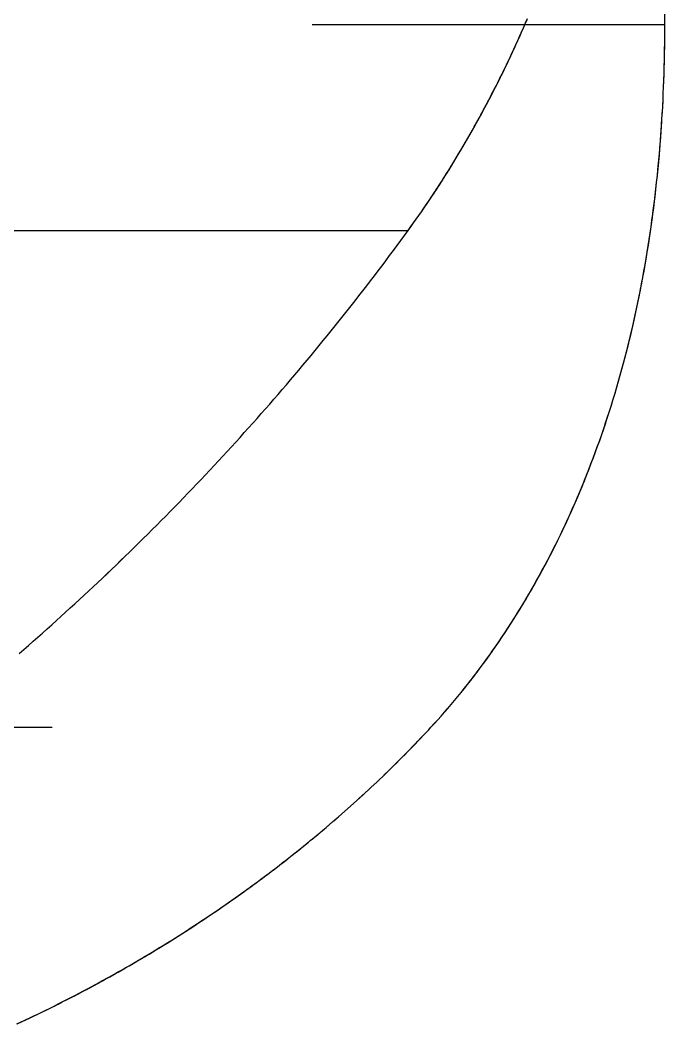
# Model space of a CAD drawing. Extents: x -11 to 23.5, y -3.8 to 3.8.
# Drawn here: x 13.344 to 13.801, y -3.392 to -2.68 of the extents above; entities that cross this region are included whole.
import ezdxf

# ---------------------------------------------------------------- set-up
doc = ezdxf.new("R2010")
doc.units = 0
doc.linetypes.add('PHL_CENTER', pattern=[0.75, 0.4, -0.35])
doc.linetypes.add('PHL_THICK', pattern=[0])
doc.layers.add('PROJECTION', color=7, linetype='CONTINUOUS')

msp = doc.modelspace()

# ---------------------------------------------------------------- linework, layer by layer
at = {"layer": 'PROJECTION', "color": 7, "linetype": 'PHL_THICK'}
for p, q in [((13.801, -2.682202), (13.801, 2.85)), ((13.702036, -2.683026), (13.703327, -2.680029)), ((13.699417, -2.689011), (13.700733, -2.68602)), ((13.700733, -2.68602), (13.702036, -2.683026)), ((13.800935, -2.692388), (13.800969, -2.687993)), ((13.800963, -2.689715), (13.800989, -2.685019)), ((13.800969, -2.687993), (13.800988, -2.683608)), ((13.800997, -2.683608), (13.800998, -2.683139)), ((13.800998, -2.683139), (13.800999, -2.68267)), ((13.800999, -2.68267), (13.801, -2.682202)), ((13.695396, -2.69796), (13.69675, -2.694981)), ((13.69675, -2.694981), (13.69809, -2.691998)), ((13.69809, -2.691998), (13.699417, -2.689011)), ((13.800858, -2.699141), (13.80092, -2.694423)), ((13.800885, -2.696791), (13.800935, -2.692388)), ((13.80092, -2.694423), (13.800963, -2.689715)), ((13.692654, -2.703908), (13.694031, -2.700936)), ((13.694031, -2.700936), (13.695396, -2.69796)), ((13.800735, -2.705624), (13.800818, -2.701204)), ((13.800778, -2.70387), (13.800858, -2.699141)), ((13.800818, -2.701204), (13.800885, -2.696791)), ((13.688445, -2.712796), (13.689859, -2.70984)), ((13.689859, -2.70984), (13.691262, -2.706876)), ((13.691262, -2.706876), (13.692654, -2.703908)), ((13.800519, -2.71449), (13.800635, -2.710053)), ((13.800558, -2.713358), (13.800678, -2.708609)), ((13.800635, -2.710053), (13.800735, -2.705624)), ((13.800678, -2.708609), (13.800778, -2.70387)), ((13.685584, -2.718684), (13.68702, -2.715744)), ((13.68702, -2.715744), (13.688445, -2.712796)), ((13.800385, -2.718934), (13.800519, -2.71449)), ((13.800419, -2.718117), (13.800558, -2.713358)), ((13.68268, -2.72454), (13.684137, -2.721616)), ((13.684137, -2.721616), (13.685584, -2.718684)), ((13.800062, -2.727844), (13.800232, -2.723385)), ((13.800078, -2.727662), (13.800259, -2.722885)), ((13.800232, -2.723385), (13.800385, -2.718934)), ((13.800259, -2.722885), (13.800419, -2.718117)), ((13.678242, -2.733261), (13.679732, -2.730362)), ((13.679732, -2.730362), (13.681211, -2.727455)), ((13.681211, -2.727455), (13.68268, -2.72454)), ((13.799873, -2.732309), (13.800062, -2.727844)), ((13.799876, -2.732447), (13.800078, -2.727662)), ((13.675228, -2.739034), (13.676741, -2.736152)), ((13.676741, -2.736152), (13.678242, -2.733261)), ((13.799407, -2.742042), (13.799653, -2.737241)), ((13.79944, -2.741259), (13.799666, -2.736781)), ((13.799653, -2.737241), (13.799876, -2.732447)), ((13.799666, -2.736781), (13.799873, -2.732309)), ((13.670628, -2.747632), (13.672172, -2.744774)), ((13.672172, -2.744774), (13.673706, -2.741909)), ((13.673706, -2.741909), (13.675228, -2.739034)), ((13.798931, -2.750234), (13.799195, -2.745744)), ((13.79914, -2.746852), (13.799407, -2.742042)), ((13.799195, -2.745744), (13.79944, -2.741259)), ((13.667505, -2.753321), (13.669071, -2.750481)), ((13.669071, -2.750481), (13.670628, -2.747632)), ((13.798536, -2.756492), (13.798849, -2.751668)), ((13.798647, -2.754729), (13.798931, -2.750234)), ((13.798849, -2.751668), (13.79914, -2.746852)), ((13.66274, -2.761793), (13.664339, -2.758978)), ((13.664339, -2.758978), (13.665927, -2.756154)), ((13.665927, -2.756154), (13.667505, -2.753321)), ((13.798018, -2.763736), (13.798343, -2.75923)), ((13.798199, -2.761322), (13.798536, -2.756492)), ((13.798343, -2.75923), (13.798647, -2.754729)), ((13.659508, -2.767399), (13.661129, -2.764601)), ((13.661129, -2.764601), (13.66274, -2.761793)), ((13.797456, -2.770985), (13.797839, -2.766154)), ((13.797672, -2.768246), (13.798018, -2.763736)), ((13.797839, -2.766154), (13.798199, -2.761322)), ((13.654577, -2.775745), (13.656232, -2.772971)), ((13.656232, -2.772971), (13.657875, -2.77019)), ((13.657875, -2.77019), (13.659508, -2.767399)), ((13.796919, -2.777281), (13.797306, -2.772761)), ((13.797049, -2.775815), (13.797456, -2.770985)), ((13.797306, -2.772761), (13.797672, -2.768246)), ((13.649548, -2.784014), (13.651236, -2.781266)), ((13.651236, -2.781266), (13.652912, -2.77851)), ((13.652912, -2.77851), (13.654577, -2.775745)), ((13.79651, -2.781804), (13.796919, -2.777281)), ((13.646139, -2.789484), (13.647849, -2.786753)), ((13.647849, -2.786753), (13.649548, -2.784014)), ((13.795627, -2.790861), (13.79608, -2.786331)), ((13.79608, -2.786331), (13.79651, -2.781804)), ((13.640944, -2.797625), (13.642687, -2.79492)), ((13.642687, -2.79492), (13.644419, -2.792207)), ((13.644419, -2.792207), (13.646139, -2.789484)), ((13.794655, -2.799927), (13.795152, -2.795395)), ((13.795152, -2.795395), (13.795627, -2.790861)), ((13.637425, -2.80301), (13.63919, -2.800322)), ((13.63919, -2.800322), (13.640944, -2.797625)), ((13.794136, -2.804455), (13.794655, -2.799927)), ((13.632063, -2.811022), (13.633862, -2.80836)), ((13.633862, -2.80836), (13.635649, -2.805689)), ((13.635649, -2.805689), (13.637425, -2.80301)), ((13.793033, -2.813497), (13.793595, -2.808979)), ((13.793595, -2.808979), (13.794136, -2.804455)), ((13.6266, -2.818956), (13.628432, -2.81632)), ((13.628432, -2.81632), (13.630254, -2.813675)), ((13.630254, -2.813675), (13.632063, -2.811022)), ((13.792447, -2.818011), (13.793033, -2.813497)), ((13.622903, -2.824202), (13.624758, -2.821583)), ((13.624758, -2.821583), (13.6266, -2.818956)), ((13.79121, -2.827023), (13.791841, -2.82252)), ((13.791841, -2.82252), (13.792447, -2.818011)), ((0.982837, -2.829413), (13.619163, -2.829413)), ((13.616549, -2.833005), (13.619163, -2.829413)), ((13.619161, -2.829413), (13.621037, -2.826812)), ((13.621037, -2.826812), (13.622903, -2.824202)), ((13.790559, -2.831521), (13.79121, -2.827023)), ((13.611285, -2.840184), (13.613923, -2.836596)), ((13.613923, -2.836596), (13.616549, -2.833005)), ((13.789186, -2.840499), (13.789884, -2.836013)), ((13.789884, -2.836013), (13.790559, -2.831521)), ((13.605971, -2.847349), (13.608634, -2.843768)), ((13.608634, -2.843768), (13.611285, -2.840184)), ((13.787723, -2.849452), (13.788466, -2.844978)), ((13.788466, -2.844978), (13.789186, -2.840499)), ((13.600609, -2.854501), (13.603296, -2.850927)), ((13.603296, -2.850927), (13.605971, -2.847349)), ((13.786936, -2.854046), (13.787666, -2.849793)), ((13.786957, -2.853918), (13.787723, -2.849452)), ((13.5952, -2.861638), (13.59791, -2.858072)), ((13.59791, -2.858072), (13.600609, -2.854501)), ((13.785355, -2.862831), (13.786167, -2.858378)), ((13.785411, -2.862538), (13.786184, -2.858294)), ((13.786167, -2.858378), (13.786957, -2.853918)), ((13.786184, -2.858294), (13.786936, -2.854046)), ((13.589743, -2.868759), (13.592477, -2.865201)), ((13.592477, -2.865201), (13.5952, -2.861638)), ((13.784518, -2.867276), (13.785355, -2.862831)), ((13.784616, -2.866776), (13.785411, -2.862538)), ((13.584241, -2.875861), (13.586997, -2.872312)), ((13.586997, -2.872312), (13.589743, -2.868759)), ((13.782776, -2.876144), (13.783659, -2.871714)), ((13.782961, -2.875235), (13.783798, -2.87101)), ((13.783659, -2.871714), (13.784518, -2.867276)), ((13.783798, -2.87101), (13.784616, -2.866776)), ((13.578694, -2.882945), (13.581473, -2.879406)), ((13.581473, -2.879406), (13.584241, -2.875861)), ((13.780939, -2.88498), (13.78187, -2.880566)), ((13.78187, -2.880566), (13.782776, -2.876144)), ((13.573104, -2.890009), (13.575905, -2.88648)), ((13.575905, -2.88648), (13.578694, -2.882945)), ((13.779984, -2.889386), (13.780939, -2.88498)), ((13.567472, -2.897051), (13.570293, -2.893533)), ((13.570293, -2.893533), (13.573104, -2.890009)), ((13.778004, -2.898171), (13.779006, -2.893783)), ((13.779006, -2.893783), (13.779984, -2.889386)), ((13.561798, -2.904071), (13.56464, -2.900564)), ((13.56464, -2.900564), (13.567472, -2.897051)), ((13.776978, -2.902549), (13.778004, -2.898171)), ((13.556085, -2.911067), (13.558947, -2.907572)), ((13.558947, -2.907572), (13.561798, -2.904071)), ((13.774855, -2.911264), (13.775928, -2.906913)), ((13.775928, -2.906913), (13.776978, -2.902549)), ((13.550332, -2.918037), (13.553213, -2.914555)), ((13.553213, -2.914555), (13.556085, -2.911067)), ((13.772639, -2.919924), (13.773759, -2.915601)), ((13.773759, -2.915601), (13.774855, -2.911264)), ((13.54454, -2.924981), (13.547441, -2.921512)), ((13.547441, -2.921512), (13.550332, -2.918037)), ((13.771498, -2.924233), (13.772639, -2.919924)), ((13.538713, -2.931897), (13.541631, -2.928442)), ((13.541631, -2.928442), (13.54454, -2.924981)), ((13.769143, -2.932808), (13.770331, -2.928528)), ((13.770331, -2.928528), (13.771498, -2.924233)), ((13.532848, -2.938785), (13.535785, -2.935344)), ((13.535785, -2.935344), (13.538713, -2.931897)), ((13.766696, -2.941324), (13.767931, -2.937074)), ((13.767931, -2.937074), (13.769143, -2.932808)), ((13.526948, -2.945643), (13.529902, -2.942217)), ((13.529902, -2.942217), (13.532848, -2.938785)), ((13.765439, -2.945558), (13.766696, -2.941324)), ((13.521012, -2.952472), (13.523985, -2.949061)), ((13.523985, -2.949061), (13.526948, -2.945643)), ((13.762856, -2.953974), (13.764159, -2.949775)), ((13.764159, -2.949775), (13.765439, -2.945558)), ((13.515043, -2.959271), (13.518032, -2.955876)), ((13.518032, -2.955876), (13.521012, -2.952472)), ((13.760183, -2.962323), (13.761531, -2.958157)), ((13.761531, -2.958157), (13.762856, -2.953974)), ((13.506025, -2.969412), (13.50904, -2.96604)), ((13.50904, -2.96604), (13.512046, -2.962659)), ((13.512046, -2.962659), (13.515043, -2.959271)), ((13.758813, -2.96647), (13.760183, -2.962323)), ((13.499972, -2.976133), (13.503003, -2.972777)), ((13.503003, -2.972777), (13.506025, -2.969412)), ((13.756007, -2.97471), (13.757421, -2.970599)), ((13.757421, -2.970599), (13.758813, -2.96647)), ((13.493888, -2.982822), (13.496934, -2.979482)), ((13.496934, -2.979482), (13.499972, -2.976133)), ((13.753114, -2.982873), (13.754572, -2.978801)), ((13.754572, -2.978801), (13.756007, -2.97471)), ((13.487772, -2.989479), (13.490833, -2.986155)), ((13.490833, -2.986155), (13.493888, -2.982822)), ((13.750134, -2.990958), (13.751635, -2.986925)), ((13.751635, -2.986925), (13.753114, -2.982873)), ((13.481625, -2.996101), (13.484702, -2.992794)), ((13.484702, -2.992794), (13.487772, -2.989479)), ((13.748613, -2.99497), (13.750134, -2.990958)), ((13.475449, -3.00269), (13.47854, -2.9994)), ((13.47854, -2.9994), (13.481625, -2.996101)), ((13.745507, -3.002932), (13.74707, -2.998961)), ((13.74707, -2.998961), (13.748613, -2.99497)), ((13.469243, -3.009244), (13.472349, -3.005972)), ((13.472349, -3.005972), (13.475449, -3.00269)), ((13.742318, -3.010809), (13.743923, -3.006881)), ((13.743923, -3.006881), (13.745507, -3.002932)), ((13.459881, -3.019009), (13.463009, -3.015763)), ((13.463009, -3.015763), (13.466129, -3.012508)), ((13.466129, -3.012508), (13.469243, -3.009244)), ((13.739047, -3.018602), (13.740692, -3.014716)), ((13.740692, -3.014716), (13.742318, -3.010809)), ((13.453605, -3.025474), (13.456746, -3.022246)), ((13.456746, -3.022246), (13.459881, -3.019009)), ((13.735696, -3.026305), (13.737381, -3.022465)), ((13.737381, -3.022465), (13.739047, -3.018602)), ((13.447303, -3.031902), (13.450458, -3.028693)), ((13.450458, -3.028693), (13.453605, -3.025474)), ((13.732267, -3.033916), (13.733991, -3.030122)), ((13.733991, -3.030122), (13.735696, -3.026305)), ((13.440974, -3.038293), (13.444141, -3.035102)), ((13.444141, -3.035102), (13.447303, -3.031902)), ((13.730524, -3.037686), (13.732267, -3.033916)), ((13.434621, -3.044646), (13.4378, -3.041474)), ((13.4378, -3.041474), (13.440974, -3.038293)), ((13.72698, -3.045157), (13.728762, -3.041433)), ((13.728762, -3.041433), (13.730524, -3.037686)), ((13.425044, -3.054102), (13.428242, -3.05096)), ((13.428242, -3.05096), (13.431435, -3.047807)), ((13.431435, -3.047807), (13.434621, -3.044646)), ((13.723362, -3.052535), (13.725181, -3.048858)), ((13.725181, -3.048858), (13.72698, -3.045157)), ((13.41863, -3.060357), (13.42184, -3.057234)), ((13.42184, -3.057234), (13.425044, -3.054102)), ((13.719669, -3.059817), (13.721525, -3.056188)), ((13.721525, -3.056188), (13.723362, -3.052535)), ((13.412193, -3.066572), (13.415414, -3.063469)), ((13.415414, -3.063469), (13.41863, -3.060357)), ((13.715904, -3.067005), (13.717796, -3.063423)), ((13.717796, -3.063423), (13.719669, -3.059817)), ((13.402496, -3.075818), (13.405734, -3.072746)), ((13.405734, -3.072746), (13.408966, -3.069664)), ((13.408966, -3.069664), (13.412193, -3.066572)), ((13.712069, -3.074097), (13.713995, -3.070563)), ((13.713995, -3.070563), (13.715904, -3.067005)), ((13.396006, -3.081929), (13.399254, -3.078879)), ((13.399254, -3.078879), (13.402496, -3.075818)), ((13.708162, -3.081091), (13.710123, -3.077607)), ((13.710123, -3.077607), (13.712069, -3.074097)), ((13.389494, -3.087999), (13.392753, -3.08497)), ((13.392753, -3.08497), (13.396006, -3.081929)), ((13.704189, -3.087983), (13.706184, -3.08455)), ((13.706184, -3.08455), (13.708162, -3.081091)), ((13.37969, -3.097023), (13.382963, -3.094026)), ((13.382963, -3.094026), (13.38623, -3.091018)), ((13.38623, -3.091018), (13.389494, -3.087999)), ((13.700152, -3.094773), (13.702179, -3.091391)), ((13.702179, -3.091391), (13.704189, -3.087983)), ((13.373131, -3.102984), (13.376412, -3.100009)), ((13.376412, -3.100009), (13.37969, -3.097023)), ((13.693978, -3.104764), (13.696053, -3.101459)), ((13.696053, -3.101459), (13.698111, -3.098129)), ((13.698111, -3.098129), (13.700152, -3.094773)), ((13.366553, -3.108901), (13.369844, -3.105948)), ((13.369844, -3.105948), (13.373131, -3.102984)), ((13.689786, -3.111295), (13.69189, -3.108042)), ((13.69189, -3.108042), (13.693978, -3.104764)), ((13.356655, -3.117692), (13.359959, -3.114773)), ((13.359959, -3.114773), (13.363258, -3.111843)), ((13.363258, -3.111843), (13.366553, -3.108901)), ((13.685534, -3.117723), (13.687667, -3.114522)), ((13.687667, -3.114522), (13.689786, -3.111295)), ((13.350037, -3.123495), (13.353348, -3.120599)), ((13.353348, -3.120599), (13.356655, -3.117692)), ((13.681223, -3.124048), (13.683386, -3.120899)), ((13.683386, -3.120899), (13.685534, -3.117723)), ((13.343402, -3.129252), (13.346721, -3.126379)), ((13.346721, -3.126379), (13.350037, -3.123495)), ((13.676855, -3.13027), (13.679047, -3.127172)), ((13.679047, -3.127172), (13.681223, -3.124048)), ((13.6702, -3.139407), (13.672432, -3.136387)), ((13.672432, -3.136387), (13.674651, -3.133341)), ((13.674651, -3.133341), (13.676855, -3.13027)), ((13.665696, -3.145368), (13.667955, -3.142401)), ((13.667955, -3.142401), (13.6702, -3.139407)), ((13.658844, -3.154114), (13.661141, -3.151225)), ((13.661141, -3.151225), (13.663425, -3.14831)), ((13.663425, -3.14831), (13.665696, -3.145368)), ((13.654213, -3.159815), (13.656534, -3.156978)), ((13.656534, -3.156978), (13.658844, -3.154114)), ((13.647176, -3.168169), (13.649533, -3.16541)), ((13.649533, -3.16541), (13.651879, -3.162626)), ((13.651879, -3.162626), (13.654213, -3.159815)), ((13.642426, -3.173607), (13.644807, -3.170901)), ((13.644807, -3.170901), (13.647176, -3.168169)), ((13.635219, -3.181567), (13.637632, -3.17894)), ((13.637632, -3.17894), (13.640035, -3.176286)), ((13.640035, -3.176286), (13.642426, -3.173607)), ((13.629725, -3.187443), (13.631567, -3.185486)), ((13.629752, -3.187415), (13.631584, -3.185468)), ((13.631567, -3.185486), (13.633398, -3.183527)), ((13.631584, -3.185468), (13.633407, -3.183518)), ((13.633398, -3.183527), (13.635219, -3.181567)), ((13.633407, -3.183518), (13.635219, -3.181567)), ((13.622255, -3.195253), (13.624139, -3.193304)), ((13.622319, -3.195185), (13.624193, -3.193246)), ((13.624139, -3.193304), (13.626012, -3.191352)), ((13.624193, -3.193246), (13.626057, -3.191304)), ((13.626012, -3.191352), (13.627873, -3.189399)), ((13.626057, -3.191304), (13.62791, -3.189361)), ((13.627873, -3.189399), (13.629725, -3.187443)), ((13.62791, -3.189361), (13.629752, -3.187415)), ((13.614724, -3.20292), (13.616638, -3.20099)), ((13.616543, -3.201089), (13.618457, -3.199146)), ((13.616638, -3.20099), (13.618543, -3.199057)), ((13.618457, -3.199146), (13.620361, -3.197201)), ((13.618543, -3.199057), (13.620436, -3.197123)), ((13.620361, -3.197201), (13.622255, -3.195253)), ((13.620436, -3.197123), (13.622319, -3.195185)), ((13.60878, -3.20884), (13.610736, -3.206906)), ((13.608921, -3.208697), (13.610866, -3.206774)), ((13.610736, -3.206906), (13.612682, -3.204969)), ((13.610866, -3.206774), (13.6128, -3.204849)), ((13.612682, -3.204969), (13.614617, -3.20303)), ((13.6128, -3.204849), (13.614724, -3.20292)), ((13.614617, -3.20303), (13.616543, -3.201089)), ((13.60085, -3.216554), (13.602848, -3.214629)), ((13.601041, -3.216364), (13.603026, -3.214451)), ((13.602848, -3.214629), (13.604836, -3.212702)), ((13.603026, -3.214451), (13.605001, -3.212536)), ((13.604836, -3.212702), (13.606812, -3.210773)), ((13.605001, -3.212536), (13.606966, -3.210618)), ((13.606812, -3.210773), (13.60878, -3.20884)), ((13.606966, -3.210618), (13.608921, -3.208697)), ((13.592753, -3.224227), (13.594793, -3.222313)), ((13.593, -3.223988), (13.595025, -3.222086)), ((13.594793, -3.222313), (13.596822, -3.220396)), ((13.595025, -3.222086), (13.597041, -3.220182)), ((13.596822, -3.220396), (13.598841, -3.218477)), ((13.597041, -3.220182), (13.599046, -3.218274)), ((13.598841, -3.218477), (13.60085, -3.216554)), ((13.599046, -3.218274), (13.601041, -3.216364)), ((13.586572, -3.229954), (13.588642, -3.228048)), ((13.586864, -3.229676), (13.58892, -3.227783)), ((13.588642, -3.228048), (13.590703, -3.226139)), ((13.58892, -3.227783), (13.590964, -3.225887)), ((13.590703, -3.226139), (13.592753, -3.224227)), ((13.590964, -3.225887), (13.593, -3.223988)), ((13.578183, -3.23755), (13.580297, -3.235655)), ((13.578542, -3.237218), (13.580638, -3.235337)), ((13.580297, -3.235655), (13.582398, -3.233758)), ((13.580638, -3.235337), (13.582723, -3.233454)), ((13.582398, -3.233758), (13.58449, -3.231858)), ((13.582723, -3.233454), (13.584799, -3.231566)), ((13.58449, -3.231858), (13.586572, -3.229954)), ((13.584799, -3.231566), (13.586864, -3.229676)), ((13.56963, -3.245097), (13.571784, -3.243215)), ((13.570061, -3.244709), (13.572196, -3.242841)), ((13.571784, -3.243215), (13.573927, -3.241329)), ((13.572196, -3.242841), (13.574322, -3.24097)), ((13.573927, -3.241329), (13.57606, -3.239441)), ((13.574322, -3.24097), (13.576437, -3.239096)), ((13.57606, -3.239441), (13.578183, -3.23755)), ((13.576437, -3.239096), (13.578542, -3.237218)), ((13.56091, -3.252592), (13.563106, -3.250723)), ((13.561421, -3.252145), (13.563596, -3.250291)), ((13.563106, -3.250723), (13.56529, -3.248851)), ((13.563596, -3.250291), (13.565761, -3.248434)), ((13.56529, -3.248851), (13.567465, -3.246975)), ((13.565761, -3.248434), (13.567916, -3.246573)), ((13.567465, -3.246975), (13.56963, -3.245097)), ((13.567916, -3.246573), (13.570061, -3.244709)), ((13.552623, -3.259525), (13.554837, -3.257685)), ((13.554261, -3.258178), (13.556488, -3.25632)), ((13.554837, -3.257685), (13.557041, -3.255842)), ((13.556488, -3.25632), (13.558704, -3.254457)), ((13.557041, -3.255842), (13.559237, -3.253996)), ((13.558704, -3.254457), (13.56091, -3.252592)), ((13.559237, -3.253996), (13.561421, -3.252145)), ((13.543668, -3.266844), (13.545921, -3.26502)), ((13.545252, -3.265576), (13.54752, -3.263732)), ((13.545921, -3.26502), (13.548164, -3.263192)), ((13.54752, -3.263732), (13.549777, -3.261884)), ((13.548164, -3.263192), (13.550399, -3.26136)), ((13.549777, -3.261884), (13.552024, -3.260033)), ((13.550399, -3.26136), (13.552623, -3.259525)), ((13.552024, -3.260033), (13.554261, -3.258178)), ((13.536077, -3.272915), (13.538385, -3.271086)), ((13.536848, -3.272293), (13.539131, -3.270481)), ((13.538385, -3.271086), (13.540685, -3.269253)), ((13.539131, -3.270481), (13.541404, -3.268664)), ((13.540685, -3.269253), (13.542974, -3.267416)), ((13.541404, -3.268664), (13.543668, -3.266844)), ((13.542974, -3.267416), (13.545252, -3.265576)), ((13.526736, -3.280191), (13.529087, -3.278378)), ((13.527618, -3.2795), (13.529941, -3.277704)), ((13.529087, -3.278378), (13.531427, -3.276561)), ((13.529941, -3.277704), (13.532252, -3.275905)), ((13.531427, -3.276561), (13.533757, -3.27474)), ((13.532252, -3.275905), (13.534555, -3.274101)), ((13.533757, -3.27474), (13.536077, -3.272915)), ((13.534555, -3.274101), (13.536848, -3.272293)), ((13.517231, -3.287401), (13.519623, -3.285605)), ((13.518233, -3.286639), (13.520595, -3.284861)), ((13.519623, -3.285605), (13.522004, -3.283804)), ((13.520595, -3.284861), (13.522945, -3.283078)), ((13.522004, -3.283804), (13.524376, -3.282)), ((13.522945, -3.283078), (13.525287, -3.281291)), ((13.524376, -3.282), (13.526736, -3.280191)), ((13.525287, -3.281291), (13.527618, -3.2795)), ((13.507562, -3.294543), (13.509995, -3.292764)), ((13.508694, -3.293708), (13.511093, -3.291947)), ((13.509995, -3.292764), (13.512417, -3.290981)), ((13.511093, -3.291947), (13.513483, -3.290183)), ((13.512417, -3.290981), (13.51483, -3.289193)), ((13.513483, -3.290183), (13.515863, -3.288413)), ((13.51483, -3.289193), (13.517231, -3.287401)), ((13.515863, -3.288413), (13.518233, -3.286639)), ((13.497727, -3.301613), (13.500201, -3.299853)), ((13.499, -3.300702), (13.501438, -3.29896)), ((13.500201, -3.299853), (13.502665, -3.298087)), ((13.501438, -3.29896), (13.503866, -3.297214)), ((13.502665, -3.298087), (13.505118, -3.296317)), ((13.503866, -3.297214), (13.506285, -3.295463)), ((13.505118, -3.296317), (13.507562, -3.294543)), ((13.506285, -3.295463), (13.508694, -3.293708)), ((13.486667, -3.309336), (13.489153, -3.307619)), ((13.487729, -3.308609), (13.490244, -3.306867)), ((13.489153, -3.307619), (13.491629, -3.305897)), ((13.490244, -3.306867), (13.492748, -3.305121)), ((13.491629, -3.305897), (13.494096, -3.30417)), ((13.492748, -3.305121), (13.495243, -3.303369)), ((13.494096, -3.30417), (13.496552, -3.302438)), ((13.495243, -3.303369), (13.497727, -3.301613)), ((13.496552, -3.302438), (13.499, -3.300702)), ((13.476628, -3.316152), (13.479153, -3.314456)), ((13.477576, -3.31552), (13.480127, -3.313802)), ((13.479153, -3.314456), (13.481667, -3.312754)), ((13.480127, -3.313802), (13.48267, -3.312077)), ((13.481667, -3.312754), (13.484172, -3.311048)), ((13.48267, -3.312077), (13.485204, -3.310346)), ((13.484172, -3.311048), (13.486667, -3.309336)), ((13.485204, -3.310346), (13.487729, -3.308609)), ((13.466438, -3.322885), (13.469, -3.32121)), ((13.467287, -3.322332), (13.469872, -3.320639)), ((13.469, -3.32121), (13.471553, -3.31953)), ((13.469872, -3.320639), (13.472449, -3.318939)), ((13.471553, -3.31953), (13.474095, -3.317843)), ((13.472449, -3.318939), (13.475017, -3.317233)), ((13.474095, -3.317843), (13.476628, -3.316152)), ((13.475017, -3.317233), (13.477576, -3.31552)), ((13.454236, -3.330705), (13.456863, -3.329043)), ((13.456097, -3.329532), (13.458696, -3.327878)), ((13.456863, -3.329043), (13.459482, -3.327375)), ((13.458696, -3.327878), (13.461287, -3.32622)), ((13.459482, -3.327375), (13.462092, -3.325701)), ((13.461287, -3.32622), (13.463867, -3.324555)), ((13.462092, -3.325701), (13.464694, -3.32402)), ((13.463867, -3.324555), (13.466438, -3.322885)), ((13.464694, -3.32402), (13.467287, -3.322332)), ((13.442959, -3.337713), (13.445605, -3.336088)), ((13.445605, -3.336088), (13.448242, -3.334458)), ((13.448242, -3.334458), (13.45087, -3.332821)), ((13.45087, -3.332821), (13.453488, -3.331179)), ((13.453488, -3.331179), (13.456097, -3.329532)), ((13.43228, -3.344154), (13.434963, -3.342553)), ((13.434963, -3.342553), (13.437637, -3.340945)), ((13.437637, -3.340945), (13.440303, -3.339332)), ((13.440303, -3.339332), (13.442959, -3.337713)), ((13.421452, -3.350498), (13.424172, -3.348921)), ((13.424172, -3.348921), (13.426884, -3.347338)), ((13.426884, -3.347338), (13.429586, -3.345749)), ((13.429586, -3.345749), (13.43228, -3.344154)), ((13.40772, -3.358282), (13.410481, -3.35674)), ((13.410481, -3.35674), (13.413236, -3.35519)), ((13.413236, -3.35519), (13.415982, -3.353633)), ((13.415982, -3.353633), (13.418721, -3.352069)), ((13.418721, -3.352069), (13.421452, -3.350498)), ((13.3938, -3.365882), (13.396599, -3.364377)), ((13.396599, -3.364377), (13.39939, -3.362864)), ((13.39939, -3.362864), (13.402174, -3.361344)), ((13.402174, -3.361344), (13.40495, -3.359817)), ((13.40495, -3.359817), (13.40772, -3.358282)), ((13.382531, -3.371827), (13.38536, -3.370352)), ((13.38536, -3.370352), (13.38818, -3.36887)), ((13.38818, -3.36887), (13.390993, -3.36738)), ((13.390993, -3.36738), (13.3938, -3.365882)), ((13.368285, -3.379086), (13.371148, -3.377649)), ((13.371148, -3.377649), (13.374005, -3.376205)), ((13.374005, -3.376205), (13.376854, -3.374753)), ((13.376854, -3.374753), (13.379697, -3.373294)), ((13.379697, -3.373294), (13.382531, -3.371827)), ((13.353863, -3.386148), (13.356761, -3.384752)), ((13.356761, -3.384752), (13.359653, -3.383347)), ((13.359653, -3.383347), (13.362536, -3.381934)), ((13.362536, -3.381934), (13.365415, -3.380514)), ((13.365415, -3.380514), (13.368285, -3.379086)), ((13.342201, -3.391655), (13.345126, -3.390291)), ((13.345126, -3.390291), (13.348045, -3.388918)), ((13.348045, -3.388918), (13.350957, -3.387537)), ((13.350957, -3.387537), (13.353863, -3.386148))]:
    msp.add_line(p, q, dxfattribs=at)
at = {"layer": 'PROJECTION', "color": 3, "linetype": 'PHL_CENTER'}
for p, q in [((13.702339, -2.682325), (13.703633, -2.679312)), ((13.801, -2.681265), (13.801, -2.680797)), ((13.801, -2.681733), (13.801, -2.681265)), ((13.801, -2.682202), (13.801, -2.681733)), ((0.801003, -2.683608), (13.800997, -2.683608)), ((13.698389, -2.691326), (13.699717, -2.688332)), ((13.699717, -2.688332), (13.701034, -2.685332)), ((13.701034, -2.685332), (13.702339, -2.682325)), ((13.800989, -2.685019), (13.800989, -2.684548)), ((13.80099, -2.684548), (13.800991, -2.684313)), ((13.800991, -2.684313), (13.800991, -2.683843)), ((13.800992, -2.683843), (13.800997, -2.683608)), ((13.800997, -2.683608), (13.800998, -2.683139)), ((13.800998, -2.683139), (13.800999, -2.68267)), ((13.800999, -2.68267), (13.801, -2.682202)), ((13.695699, -2.697296), (13.697049, -2.694314)), ((13.697049, -2.694314), (13.698389, -2.691326)), ((13.692964, -2.70324), (13.694337, -2.700271)), ((13.694337, -2.700271), (13.695699, -2.697296)), ((13.688775, -2.712108), (13.690183, -2.709158)), ((13.690183, -2.709158), (13.691579, -2.706202)), ((13.691579, -2.706202), (13.692964, -2.70324)), ((13.685925, -2.717987), (13.687356, -2.715051)), ((13.687356, -2.715051), (13.688775, -2.712108)), ((13.681564, -2.726757), (13.68303, -2.72384)), ((13.68303, -2.72384), (13.684484, -2.720917)), ((13.684484, -2.720917), (13.685925, -2.717987)), ((13.678598, -2.732571), (13.680087, -2.729668)), ((13.680087, -2.729668), (13.681564, -2.726757)), ((13.674061, -2.741242), (13.675586, -2.738358)), ((13.675586, -2.738358), (13.677097, -2.735468)), ((13.677097, -2.735468), (13.678598, -2.732571)), ((13.670978, -2.746989), (13.672525, -2.744118)), ((13.672525, -2.744118), (13.674061, -2.741242)), ((13.666263, -2.755558), (13.667847, -2.752708)), ((13.667847, -2.752708), (13.669418, -2.749852)), ((13.669418, -2.749852), (13.670978, -2.746989)), ((13.66306, -2.761236), (13.664667, -2.7584)), ((13.664667, -2.7584), (13.666263, -2.755558)), ((13.658165, -2.769701), (13.659808, -2.766886)), ((13.659808, -2.766886), (13.66144, -2.764065)), ((13.66144, -2.764065), (13.66306, -2.761236)), ((13.65484, -2.77531), (13.656508, -2.772509)), ((13.656508, -2.772509), (13.658165, -2.769701)), ((13.649767, -2.783664), (13.651469, -2.780888)), ((13.651469, -2.780888), (13.653161, -2.778103)), ((13.653161, -2.778103), (13.65484, -2.77531)), ((13.796138, -2.785718), (13.796606, -2.780767)), ((13.796606, -2.780767), (13.797049, -2.775815)), ((13.64633, -2.789187), (13.648054, -2.78643)), ((13.648054, -2.78643), (13.649767, -2.783664)), ((13.795645, -2.790666), (13.796138, -2.785718)), ((13.641092, -2.797401), (13.642849, -2.794672)), ((13.642849, -2.794672), (13.644595, -2.791934)), ((13.644595, -2.791934), (13.64633, -2.789187)), ((13.795126, -2.795613), (13.795645, -2.790666)), ((13.637547, -2.80283), (13.639325, -2.800121)), ((13.639325, -2.800121), (13.641092, -2.797401)), ((13.794011, -2.805498), (13.794581, -2.800557)), ((13.794581, -2.800557), (13.795126, -2.795613)), ((13.632146, -2.810904), (13.633957, -2.808223)), ((13.633957, -2.808223), (13.635756, -2.805531)), ((13.635756, -2.805531), (13.637547, -2.80283)), ((13.793414, -2.810436), (13.794011, -2.805498)), ((13.626647, -2.818893), (13.62849, -2.81624)), ((13.62849, -2.81624), (13.630323, -2.813577)), ((13.630323, -2.813577), (13.632146, -2.810904)), ((13.79214, -2.820302), (13.79279, -2.815371)), ((13.79279, -2.815371), (13.793414, -2.810436)), ((13.622927, -2.824172), (13.624792, -2.821537)), ((13.624792, -2.821537), (13.626647, -2.818893)), ((13.791463, -2.825229), (13.79214, -2.820302)), ((0.982837, -2.829413), (13.619163, -2.829413)), ((13.616549, -2.833005), (13.619162, -2.829412)), ((13.619163, -2.829413), (13.62105, -2.826797)), ((13.62105, -2.826797), (13.622927, -2.824172)), ((13.790027, -2.83507), (13.790759, -2.830152)), ((13.790759, -2.830152), (13.791463, -2.825229)), ((13.611285, -2.840184), (13.613923, -2.836596)), ((13.613923, -2.836596), (13.616549, -2.833005)), ((13.789268, -2.839983), (13.790027, -2.83507)), ((13.605971, -2.84735), (13.608634, -2.843769)), ((13.608634, -2.843769), (13.611285, -2.840184)), ((13.787666, -2.849793), (13.788481, -2.844891)), ((13.788481, -2.844891), (13.789268, -2.839983)), ((13.600609, -2.854502), (13.603296, -2.850928)), ((13.603296, -2.850928), (13.605971, -2.84735)), ((13.595199, -2.861639), (13.59791, -2.858073)), ((13.59791, -2.858073), (13.600609, -2.854502)), ((13.589743, -2.86876), (13.592476, -2.865201)), ((13.592476, -2.865201), (13.595199, -2.861639)), ((13.58424, -2.875863), (13.586997, -2.872313)), ((13.586997, -2.872313), (13.589743, -2.86876)), ((13.578693, -2.882946), (13.581472, -2.879407)), ((13.581472, -2.879407), (13.58424, -2.875863)), ((13.781124, -2.884114), (13.782054, -2.87968)), ((13.782054, -2.87968), (13.782961, -2.875235)), ((13.573103, -2.89001), (13.575904, -2.886481)), ((13.575904, -2.886481), (13.578693, -2.882946)), ((13.78017, -2.888537), (13.781124, -2.884114)), ((13.567471, -2.897053), (13.570292, -2.893534)), ((13.570292, -2.893534), (13.573103, -2.89001)), ((13.778193, -2.897348), (13.779194, -2.892948)), ((13.779194, -2.892948), (13.78017, -2.888537)), ((13.561797, -2.904073), (13.564639, -2.900566)), ((13.564639, -2.900566), (13.567471, -2.897053)), ((13.776122, -2.906111), (13.777169, -2.901736)), ((13.777169, -2.901736), (13.778193, -2.897348)), ((13.556083, -2.911068), (13.558945, -2.907573)), ((13.558945, -2.907573), (13.561797, -2.904073)), ((13.775051, -2.910474), (13.776122, -2.906111)), ((13.55033, -2.918039), (13.553211, -2.914557)), ((13.553211, -2.914557), (13.556083, -2.911068)), ((13.772839, -2.919162), (13.773957, -2.914824)), ((13.773957, -2.914824), (13.775051, -2.910474)), ((13.544538, -2.924983), (13.547439, -2.921514)), ((13.547439, -2.921514), (13.55033, -2.918039)), ((13.770533, -2.927797), (13.771697, -2.923486)), ((13.771697, -2.923486), (13.772839, -2.919162)), ((13.538711, -2.931899), (13.541629, -2.928445)), ((13.541629, -2.928445), (13.544538, -2.924983)), ((13.769344, -2.932092), (13.770533, -2.927797)), ((13.532846, -2.938787), (13.535783, -2.935347)), ((13.535783, -2.935347), (13.538711, -2.931899)), ((13.766898, -2.940635), (13.768133, -2.936371)), ((13.768133, -2.936371), (13.769344, -2.932092)), ((13.526946, -2.945646), (13.529901, -2.94222)), ((13.529901, -2.94222), (13.532846, -2.938787)), ((13.764361, -2.949113), (13.765641, -2.944882)), ((13.765641, -2.944882), (13.766898, -2.940635)), ((13.52101, -2.952475), (13.523982, -2.949064)), ((13.523982, -2.949064), (13.526946, -2.945646)), ((13.763059, -2.953328), (13.764361, -2.949113)), ((13.51504, -2.959274), (13.518029, -2.955878)), ((13.518029, -2.955878), (13.52101, -2.952475)), ((13.760386, -2.961704), (13.761733, -2.957525)), ((13.761733, -2.957525), (13.763059, -2.953328)), ((13.506022, -2.969415), (13.509037, -2.966043)), ((13.509037, -2.966043), (13.512043, -2.962662)), ((13.512043, -2.962662), (13.51504, -2.959274)), ((13.757623, -2.970008), (13.759015, -2.965865)), ((13.759015, -2.965865), (13.760386, -2.961704)), ((13.499969, -2.976137), (13.503, -2.97278)), ((13.503, -2.97278), (13.506022, -2.969415)), ((13.756207, -2.974132), (13.757623, -2.970008)), ((13.493885, -2.982826), (13.496931, -2.979485)), ((13.496931, -2.979485), (13.499969, -2.976137)), ((13.753312, -2.982323), (13.754771, -2.978238)), ((13.754771, -2.978238), (13.756207, -2.974132)), ((13.487768, -2.989482), (13.49083, -2.986158)), ((13.49083, -2.986158), (13.493885, -2.982826)), ((13.750331, -2.990435), (13.751832, -2.986389)), ((13.751832, -2.986389), (13.753312, -2.982323)), ((13.481622, -2.996105), (13.484699, -2.992798)), ((13.484699, -2.992798), (13.487768, -2.989482)), ((13.747264, -2.998466), (13.748808, -2.99446)), ((13.748808, -2.99446), (13.750331, -2.990435)), ((13.475445, -3.002694), (13.478537, -2.999404)), ((13.478537, -2.999404), (13.481622, -2.996105)), ((13.745698, -3.00245), (13.747264, -2.998466)), ((13.469239, -3.009248), (13.472345, -3.005975)), ((13.472345, -3.005975), (13.475445, -3.002694)), ((13.742505, -3.010355), (13.744112, -3.006413)), ((13.744112, -3.006413), (13.745698, -3.00245)), ((13.459877, -3.019013), (13.463004, -3.015767)), ((13.463004, -3.015767), (13.466125, -3.012512)), ((13.466125, -3.012512), (13.469239, -3.009248)), ((13.739231, -3.018171), (13.740878, -3.014274)), ((13.740878, -3.014274), (13.742505, -3.010355)), ((13.453601, -3.025478), (13.456742, -3.02225)), ((13.456742, -3.02225), (13.459877, -3.019013)), ((13.735876, -3.025898), (13.737563, -3.022046)), ((13.737563, -3.022046), (13.739231, -3.018171)), ((13.447298, -3.031906), (13.450453, -3.028697)), ((13.450453, -3.028697), (13.453601, -3.025478)), ((13.732441, -3.033535), (13.734168, -3.029728)), ((13.734168, -3.029728), (13.735876, -3.025898)), ((13.440969, -3.038297), (13.444138, -3.035106)), ((13.444138, -3.035106), (13.447298, -3.031906)), ((13.728929, -3.041082), (13.730695, -3.03732)), ((13.730695, -3.03732), (13.732441, -3.033535)), ((13.434616, -3.04465), (13.437796, -3.041478)), ((13.437796, -3.041478), (13.440969, -3.038297)), ((13.727142, -3.044821), (13.728929, -3.041082)), ((13.425039, -3.054107), (13.428237, -3.050964)), ((13.428237, -3.050964), (13.43143, -3.047812)), ((13.43143, -3.047812), (13.434616, -3.04465)), ((13.723516, -3.052226), (13.725338, -3.048536)), ((13.725338, -3.048536), (13.727142, -3.044821)), ((13.418625, -3.060362), (13.421835, -3.057239)), ((13.421835, -3.057239), (13.425039, -3.054107)), ((13.719816, -3.059531), (13.721675, -3.055891)), ((13.721675, -3.055891), (13.723516, -3.052226)), ((13.412188, -3.066577), (13.415409, -3.063474)), ((13.415409, -3.063474), (13.418625, -3.060362)), ((13.716046, -3.066736), (13.71794, -3.063146)), ((13.71794, -3.063146), (13.719816, -3.059531)), ((13.402491, -3.075823), (13.405728, -3.072751)), ((13.405728, -3.072751), (13.408961, -3.069669)), ((13.408961, -3.069669), (13.412188, -3.066577)), ((13.712207, -3.073839), (13.714135, -3.0703)), ((13.714135, -3.0703), (13.716046, -3.066736)), ((13.396, -3.081935), (13.399248, -3.078884)), ((13.399248, -3.078884), (13.402491, -3.075823)), ((13.708299, -3.080842), (13.710261, -3.077353)), ((13.710261, -3.077353), (13.712207, -3.073839)), ((13.389488, -3.088004), (13.392747, -3.084975)), ((13.392747, -3.084975), (13.396, -3.081935)), ((13.704325, -3.087743), (13.70632, -3.084305)), ((13.70632, -3.084305), (13.708299, -3.080842)), ((13.379684, -3.097028), (13.382957, -3.094031)), ((13.382957, -3.094031), (13.386225, -3.091023)), ((13.386225, -3.091023), (13.389488, -3.088004)), ((13.700285, -3.094543), (13.702313, -3.091156)), ((13.702313, -3.091156), (13.704325, -3.087743)), ((13.373125, -3.10299), (13.376407, -3.100015)), ((13.376407, -3.100015), (13.379684, -3.097028)), ((13.694106, -3.104551), (13.696181, -3.10124)), ((13.696181, -3.10124), (13.698241, -3.097904)), ((13.698241, -3.097904), (13.700285, -3.094543)), ((13.366548, -3.108907), (13.369838, -3.105954)), ((13.369838, -3.105954), (13.373125, -3.10299)), ((13.68991, -3.111095), (13.692016, -3.107836)), ((13.692016, -3.107836), (13.694106, -3.104551)), ((13.356648, -3.117697), (13.359952, -3.114779)), ((13.359952, -3.114779), (13.363252, -3.111848)), ((13.363252, -3.111848), (13.366548, -3.108907)), ((13.685652, -3.117537), (13.687788, -3.114329)), ((13.687788, -3.114329), (13.68991, -3.111095)), ((13.350029, -3.123501), (13.353341, -3.120605)), ((13.353341, -3.120605), (13.356648, -3.117697)), ((13.681335, -3.123877), (13.683501, -3.12072)), ((13.683501, -3.12072), (13.685652, -3.117537)), ((13.343394, -3.129258), (13.346714, -3.126385)), ((13.346714, -3.126385), (13.350029, -3.123501)), ((13.676961, -3.130113), (13.679155, -3.127008)), ((13.679155, -3.127008), (13.681335, -3.123877)), ((13.670295, -3.139274), (13.67253, -3.136246)), ((13.67253, -3.136246), (13.674753, -3.133193)), ((13.674753, -3.133193), (13.676961, -3.130113)), ((13.665782, -3.145252), (13.668045, -3.142276)), ((13.668045, -3.142276), (13.670295, -3.139274)), ((13.658914, -3.154024), (13.661216, -3.151126)), ((13.661216, -3.151126), (13.663506, -3.148202)), ((13.663506, -3.148202), (13.665782, -3.145252)), ((13.654271, -3.159742), (13.656599, -3.156896)), ((13.656599, -3.156896), (13.658914, -3.154024)), ((13.647215, -3.168123), (13.649579, -3.165356)), ((13.649579, -3.165356), (13.651931, -3.162562)), ((13.651931, -3.162562), (13.654271, -3.159742)), ((13.64245, -3.173579), (13.644838, -3.170864)), ((13.644838, -3.170864), (13.647215, -3.168123)), ((13.635219, -3.181567), (13.637641, -3.178931)), ((13.637641, -3.178931), (13.640051, -3.176268)), ((13.640051, -3.176268), (13.64245, -3.173579)), ((0.966781, -3.181567), (13.635219, -3.181567)), ((13.443578, -3.337327), (13.446255, -3.335682)), ((13.446255, -3.335682), (13.448924, -3.334029)), ((13.448924, -3.334029), (13.451584, -3.33237)), ((13.451584, -3.33237), (13.454236, -3.330705)), ((13.432787, -3.343842), (13.435497, -3.342223)), ((13.435497, -3.342223), (13.438199, -3.340598)), ((13.438199, -3.340598), (13.440892, -3.338966)), ((13.440892, -3.338966), (13.443578, -3.337327)), ((13.419116, -3.351828), (13.421866, -3.350245)), ((13.421866, -3.350245), (13.424609, -3.348655)), ((13.424609, -3.348655), (13.427343, -3.347057)), ((13.427343, -3.347057), (13.430069, -3.345453)), ((13.430069, -3.345453), (13.432787, -3.343842)), ((13.408036, -3.35809), (13.410818, -3.356535)), ((13.410818, -3.356535), (13.413592, -3.354974)), ((13.413592, -3.354974), (13.416358, -3.353405)), ((13.416358, -3.353405), (13.419116, -3.351828)), ((13.394009, -3.365753), (13.39683, -3.364236)), ((13.39683, -3.364236), (13.399643, -3.36271)), ((13.399643, -3.36271), (13.402449, -3.361177)), ((13.402449, -3.361177), (13.405246, -3.359637)), ((13.405246, -3.359637), (13.408036, -3.35809)), ((13.379789, -3.37323), (13.382648, -3.37175)), ((13.382648, -3.37175), (13.3855, -3.370262)), ((13.3855, -3.370262), (13.388344, -3.368767)), ((13.388344, -3.368767), (13.39118, -3.367264)), ((13.39118, -3.367264), (13.394009, -3.365753)), ((13.368279, -3.379075), (13.371167, -3.377625)), ((13.371167, -3.377625), (13.374048, -3.376168)), ((13.374048, -3.376168), (13.376923, -3.374703)), ((13.376923, -3.374703), (13.379789, -3.37323)), ((13.353723, -3.386204), (13.356648, -3.384794)), ((13.356648, -3.384794), (13.359567, -3.383376)), ((13.359567, -3.383376), (13.362477, -3.38195)), ((13.362477, -3.38195), (13.365381, -3.380516)), ((13.365381, -3.380516), (13.368279, -3.379075)), ((13.341947, -3.391763), (13.344901, -3.390386)), ((13.344901, -3.390386), (13.347849, -3.389)), ((13.347849, -3.389), (13.350789, -3.387606)), ((13.350789, -3.387606), (13.353723, -3.386204))]:
    msp.add_line(p, q, dxfattribs=at)

doc.saveas('drawing.dxf')
